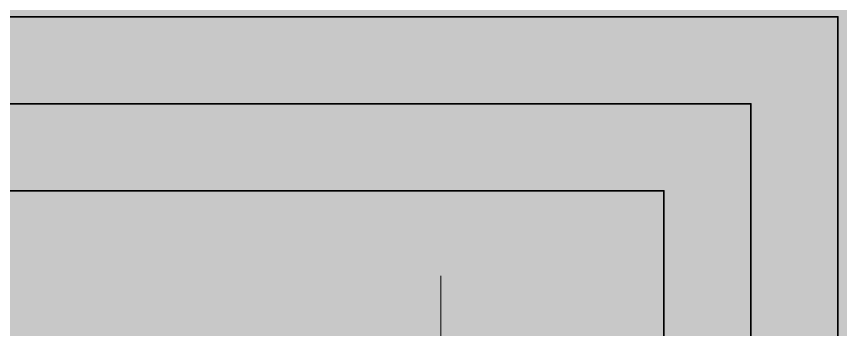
# Model space of a CAD drawing. Extents: x 6529560 to 6558080, y 5579316 to 5588131.
# Drawn here: x 6543848.42 to 6543857.89, y 5579617.52 to 5579621.12 of the extents above; entities that cross this region are included whole.
import ezdxf

# ---------------------------------------------------------------- set-up
doc = ezdxf.new("R2010")
doc.units = 0
doc.header["$MEASUREMENT"] = 0
doc.linetypes.add('ACAD_ISO10W100', pattern=[18, 12, -3, 0, -3])
doc.layers.get('0').update_dxf_attribs({"color": 2, "linetype": 'CONTINUOUS', "lineweight": 5})
doc.layers.add('arch_osie', color=181, linetype='CONTINUOUS', lineweight=5)
doc.layers.add('arch_powierzchnia', color=6, linetype='CONTINUOUS', lineweight=35)
doc.styles.add('ROMANS', font='romans.shx', dxfattribs={"width": 0.8})
doc.dimstyles.new('D-GB-50', dxfattribs={"dimscale": 50, "dimtxt": 2.5, "dimasz": 2.5, "dimexe": 1, "dimexo": 2, "dimtad": 1, "dimdec": 0, "dimtxsty": 'ROMANS', "dimblk": 'OBLIQUE', "dimcen": 2.5, "dimdle": 1, "dimclrd": 256, "dimclre": 256, "dimclrt": 2, "dimadec": 0, "dimazin": 0, "dimtfac": 1, "dimtdec": 0, "dimtix": 1, "dimtmove": 2, "dimatfit": 3, "dimfxl": 1, "dimarcsym": 0})

# ---------------------------------------------------------------- blocks, each defined once
blk = doc.blocks.new('_OBLIQUE')
at = {"color": 0, "linetype": 'ByBlock', "lineweight": -2}
blk.add_line((-0.5, -0.5), (0.5, 0.5), dxfattribs=at)

msp = doc.modelspace()

# ---------------------------------------------------------------- linework, layer by layer
at = {"layer": 'arch_osie', "linetype": 'ACAD_ISO10W100', "ltscale": 0.3, "extrusion": (-4.9483178e-09, -8.026501e-10, 1)}
msp.add_lwpolyline([(6543853.299690938, 5579599.625784786), (6543853.299702926, 5579618.139588667)], dxfattribs=at)
at = {"layer": 'arch_powierzchnia'}
for points in [[(6543740.739702823, 5579621.115133819), (6543857.859691394, 5579621.115133819), (6543857.859691394, 5579599.967649211), (6543740.739702823, 5579599.967649211)], [(6543741.739702823, 5579620.11513382), (6543856.859691393, 5579620.11513382), (6543856.859691393, 5579600.967649211), (6543741.739702823, 5579600.967649211)], [(6543742.739702822, 5579619.115133819), (6543855.859691393, 5579619.115133819), (6543855.859691393, 5579601.967649211), (6543742.739702822, 5579601.967649211)]]:
    msp.add_lwpolyline(points, close=True, dxfattribs=at)

# ---------------------------------------------------------------- leaders
at = {"color": 1}
msp.add_leader([(6543807.932818373, 5579535.059473499, -14.42582530227222), (6543808.77015815, 5579536.559850283, -14.42582530227222), (6543816.345050599, 5579536.559850283, -14.42582530227222)], dimstyle='D-GB-50', override={"dimclrd": 0}, dxfattribs=at)

doc.saveas('drawing.dxf')
